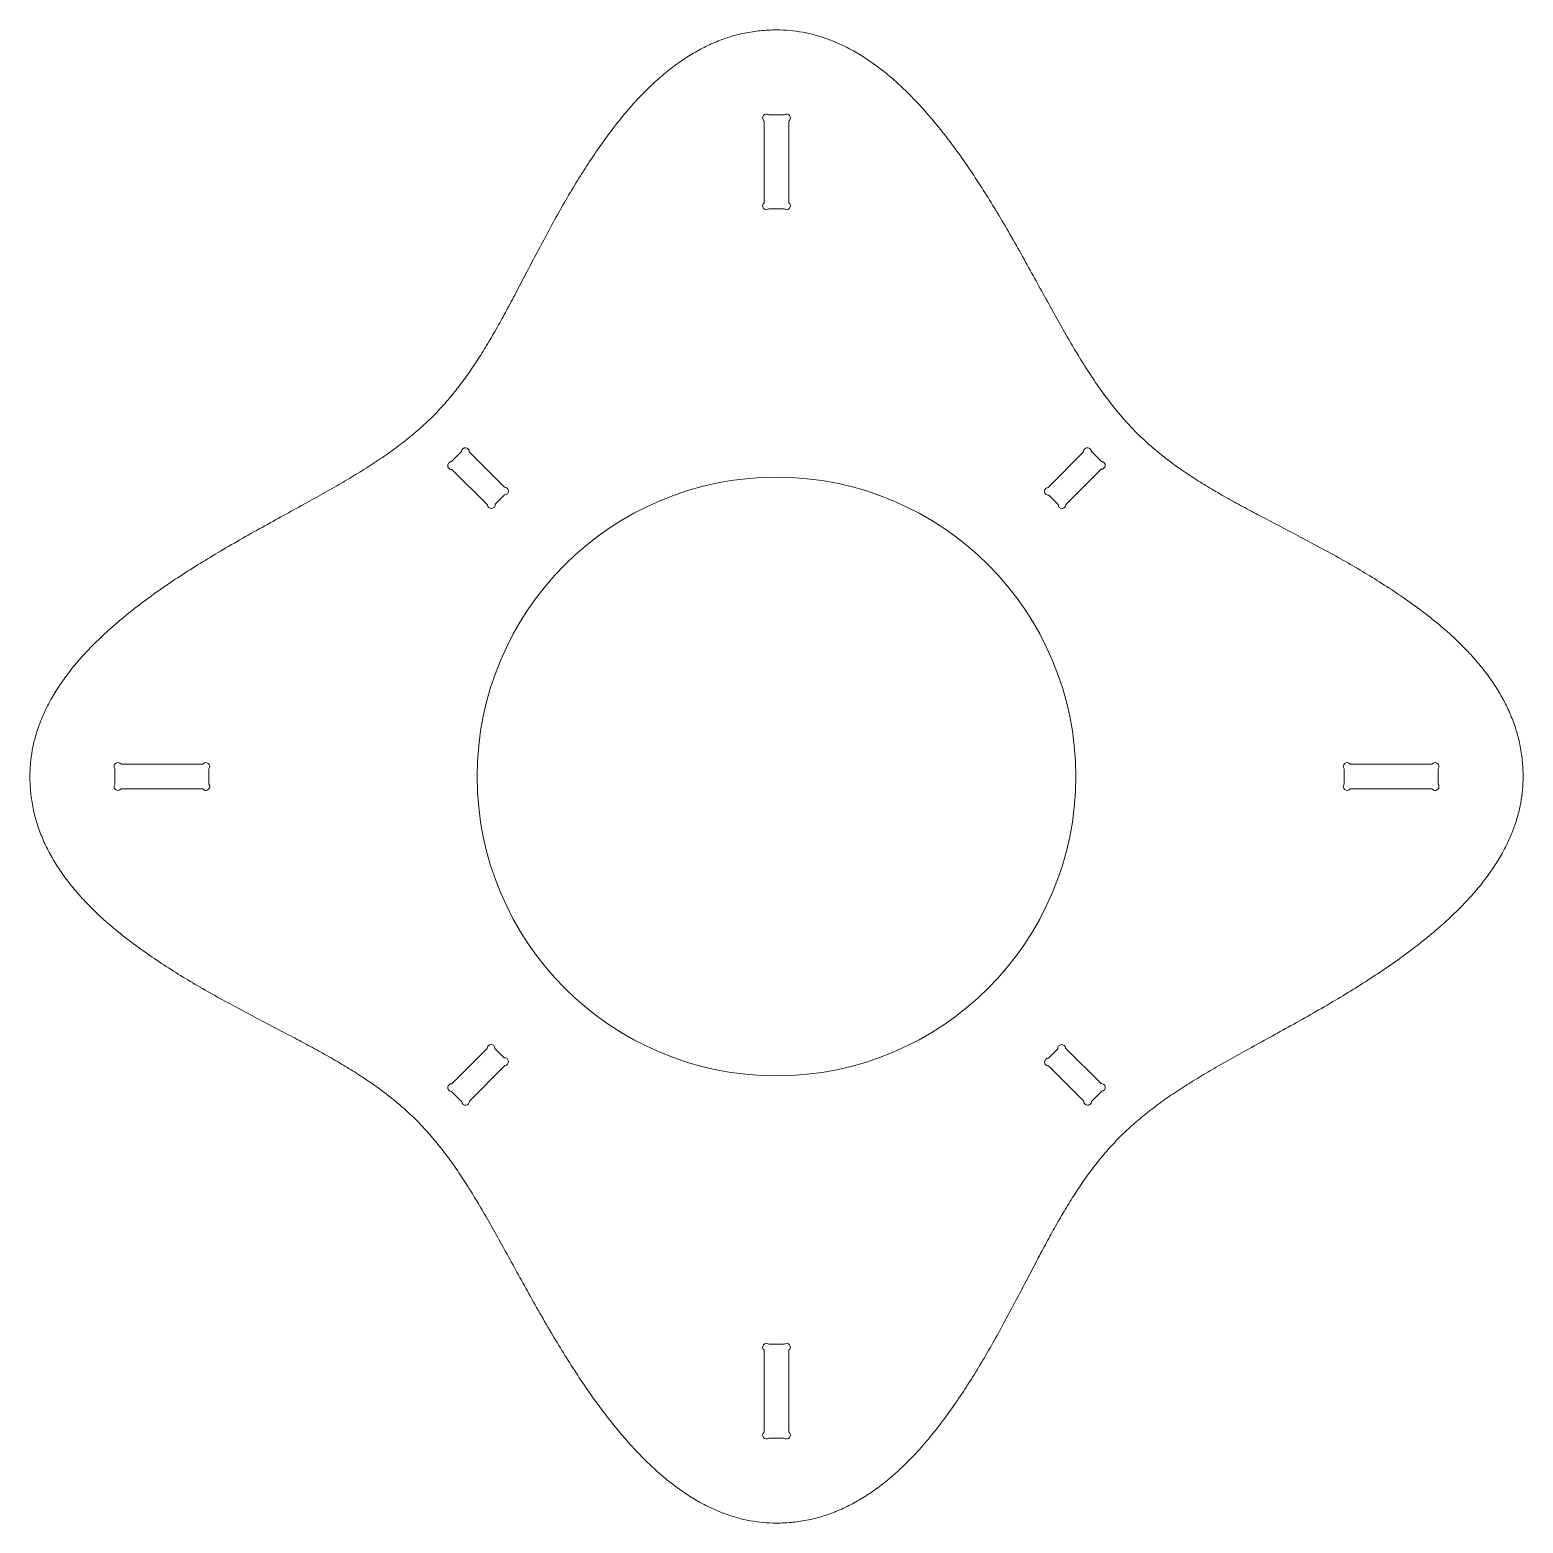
# Model space of a CAD drawing. Header units: millimetres. Extents: x -1072 to 1309, y -2665 to 2883.
# Drawn here: x 160 to 1309, y 1733 to 2883 of the extents above; entities that cross this region are included whole.
import ezdxf

# ---------------------------------------------------------------- set-up
doc = ezdxf.new("R2010")
doc.units = ezdxf.units.MM

msp = doc.modelspace()

# ---------------------------------------------------------------- linework, layer by layer
at = {"color": 7, "linetype": 'Continuous', "lineweight": 15}
for p, q in [((740.463, 2817.468), (728.602, 2817.468)), ((725.033, 2812.645), (725.033, 2749.741)), ((744.033, 2749.741), (744.033, 2812.645)), ((728.602, 2744.918), (740.463, 2744.918)), ((491.968, 2558.217), (484.068, 2550.317)), ((525.078, 2530.773), (497.959, 2557.892)), ((970.994, 2557.779), (943.634, 2530.419)), ((984.867, 2550.448), (976.967, 2558.348)), ((484.636, 2544.344), (511.997, 2516.984)), ((957.423, 2517.338), (984.541, 2544.457)), ((517.966, 2517.585), (525.156, 2524.774)), ((944.234, 2524.45), (951.423, 2517.26)), ((224.948, 2313.814), (224.948, 2301.952)), ((292.675, 2317.383), (229.771, 2317.383)), ((297.498, 2301.952), (297.498, 2313.814)), ((1171.568, 2313.814), (1171.568, 2301.952)), ((1239.294, 2317.383), (1176.391, 2317.383)), ((1244.117, 2301.952), (1244.117, 2313.814)), ((229.771, 2298.383), (292.675, 2298.383)), ((1176.391, 2298.383), (1239.294, 2298.383)), ((511.643, 2098.428), (484.524, 2071.31)), ((524.831, 2091.317), (517.642, 2098.506)), ((951.099, 2098.182), (943.91, 2090.993)), ((984.429, 2071.422), (957.069, 2098.782)), ((498.071, 2057.987), (525.432, 2085.347)), ((943.988, 2084.993), (971.106, 2057.875)), ((484.199, 2065.319), (492.098, 2057.419)), ((977.097, 2057.549), (984.997, 2065.449)), ((725.033, 1866.025), (725.033, 1803.122)), ((740.463, 1870.848), (728.602, 1870.848)), ((744.033, 1803.122), (744.033, 1866.025)), ((728.602, 1798.299), (740.463, 1798.299))]:
    msp.add_line(p, q, dxfattribs=at)
msp.add_circle((734.533, 2307.883), 230.487, dxfattribs=at)
for centre, start, end in [((726.817, 2815.056), 53.498297, 233.498297), ((742.248, 2815.056), 306.501703, 126.501703), ((726.817, 2747.33), 126.501703, 306.501703), ((742.248, 2747.33), 233.498297, 53.498297), ((494.964, 2558.055), 356.889553, 176.889553), ((973.98, 2558.064), 5.434974, 185.434974), ((484.352, 2547.331), 95.434974, 275.434974), ((984.704, 2547.452), 266.889553, 86.889553), ((525.117, 2527.774), 270.743577, 90.743577), ((943.934, 2527.434), 95.741983, 275.741983), ((514.981, 2517.284), 185.741983, 5.741983), ((954.423, 2517.299), 180.743577, 0.743577), ((227.36, 2315.599), 36.501703, 216.501703), ((295.086, 2315.599), 323.498297, 143.498297), ((1173.979, 2315.599), 36.501703, 216.501703), ((1241.706, 2315.599), 323.498297, 143.498297), ((227.36, 2300.168), 143.498297, 323.498297), ((295.086, 2300.168), 216.501703, 36.501703), ((1173.979, 2300.168), 143.498297, 323.498297), ((1241.706, 2300.168), 216.501703, 36.501703), ((514.642, 2098.467), 0.743577, 180.743577), ((954.084, 2098.482), 5.741983, 185.741983), ((525.131, 2088.332), 275.741983, 95.741983), ((943.949, 2087.993), 90.743577, 270.743577), ((484.361, 2068.314), 86.889553, 266.889553), ((984.713, 2068.436), 275.434974, 95.434974), ((495.085, 2057.703), 185.434974, 5.434974), ((974.102, 2057.712), 176.889553, 356.889553), ((726.817, 1868.437), 53.498297, 233.498297), ((742.248, 1868.437), 306.501703, 126.501703), ((726.817, 1800.71), 126.501703, 306.501703), ((742.248, 1800.71), 233.498297, 53.498297)]:
    msp.add_arc(centre, 3, start, end, dxfattribs=at)
for points, knots in [([(159.578, 2307.883), (159.668, 2311.297), (159.846, 2318.073), (161.276, 2328.102), (163.507, 2337.892), (166.573, 2347.446), (170.406, 2356.766), (175.243, 2366.409), (181.185, 2376.323), (188.305, 2386.444), (196.219, 2396.265), (205.74, 2406.772), (217.018, 2417.828), (230.127, 2429.301), (244.006, 2440.321), (258.498, 2450.902), (273.444, 2461.057), (288.686, 2470.801), (304.667, 2480.51), (321.222, 2490.142), (338.15, 2499.669), (354.603, 2508.743), (370.356, 2517.382), (385.202, 2525.608), (399.004, 2533.491), (412.139, 2541.318), (424.625, 2549.19), (436.496, 2557.248), (447.444, 2565.362), (457.595, 2573.676), (466.788, 2582.069), (475.189, 2590.617), (482.96, 2599.386), (490.468, 2608.759), (497.811, 2618.837), (505.086, 2629.726), (512.388, 2641.53), (519.59, 2653.957), (526.759, 2667.002), (533.954, 2680.564), (541.426, 2694.854), (549.204, 2709.706), (557.318, 2724.945), (565.724, 2740.266), (574.443, 2755.498), (583.491, 2770.483), (592.973, 2785.193), (602.918, 2799.469), (613.355, 2813.154), (624.315, 2826.09), (635.024, 2837.276), (645.353, 2846.774), (655.167, 2854.717), (665.371, 2861.847), (675.981, 2868.084), (686.947, 2873.316), (698.273, 2877.491), (709.964, 2880.524), (722.099, 2882.475), (730.352, 2882.716), (734.533, 2882.838)], [0, 0, 0, 0, 0.01209274, 0.02400358, 0.03582553, 0.04763959, 0.05951366, 0.07150259, 0.0858351, 0.10043163, 0.11531837, 0.13050315, 0.15065348, 0.17124605, 0.19220538, 0.21343384, 0.23481727, 0.25622833, 0.27752974, 0.30107802, 0.32409513, 0.34636276, 0.36765946, 0.38776249, 0.40650597, 0.42398127, 0.44194117, 0.45880369, 0.47481112, 0.49021523, 0.50527762, 0.51890037, 0.53266683, 0.54678016, 0.56144028, 0.57684197, 0.59317386, 0.6106179, 0.62773162, 0.64591716, 0.66502046, 0.68487764, 0.70532509, 0.72620144, 0.74679882, 0.76751623, 0.78822446, 0.80880504, 0.82915488, 0.84919041, 0.86885283, 0.88399032, 0.89888579, 0.91356159, 0.92806067, 0.94244921, 0.9565615, 0.97076551, 0.98519426, 1, 1, 1, 1]), ([(734.533, 2882.838), (737.946, 2882.748), (744.723, 2882.57), (754.752, 2881.14), (764.542, 2878.909), (774.095, 2875.843), (783.415, 2872.01), (793.058, 2867.173), (802.972, 2861.231), (813.093, 2854.111), (822.915, 2846.197), (833.422, 2836.675), (844.478, 2825.398), (855.95, 2812.289), (866.97, 2798.41), (877.551, 2783.918), (887.707, 2768.972), (897.45, 2753.73), (907.16, 2737.749), (916.791, 2721.194), (926.318, 2704.266), (935.393, 2687.813), (944.032, 2672.06), (952.257, 2657.214), (960.141, 2643.412), (967.967, 2630.277), (975.839, 2617.791), (983.897, 2605.92), (992.012, 2594.972), (1000.325, 2584.821), (1008.718, 2575.628), (1017.266, 2567.227), (1026.036, 2559.456), (1035.408, 2551.948), (1045.487, 2544.605), (1056.376, 2537.33), (1068.179, 2530.027), (1080.606, 2522.826), (1093.651, 2515.657), (1107.213, 2508.462), (1121.504, 2500.99), (1136.355, 2493.212), (1151.595, 2485.097), (1166.915, 2476.692), (1182.148, 2467.973), (1197.132, 2458.925), (1211.842, 2449.443), (1226.119, 2439.498), (1239.804, 2429.061), (1252.739, 2418.101), (1263.925, 2407.392), (1273.423, 2397.063), (1281.367, 2387.249), (1288.496, 2377.045), (1294.734, 2366.435), (1299.965, 2355.469), (1304.14, 2344.143), (1307.174, 2332.452), (1309.125, 2320.317), (1309.365, 2312.063), (1309.487, 2307.883)], [0, 0, 0, 0, 0.01209275, 0.0240037, 0.03582567, 0.04763961, 0.05951379, 0.07150268, 0.08583511, 0.10043179, 0.11531842, 0.1305031, 0.15065358, 0.17124615, 0.19220548, 0.21343388, 0.2348173, 0.25622835, 0.27752983, 0.30107811, 0.32409514, 0.34636283, 0.36765953, 0.38776256, 0.40650604, 0.42398134, 0.44194116, 0.45880376, 0.4748111, 0.49021521, 0.5052776, 0.51890045, 0.5326668, 0.54678013, 0.56144036, 0.57684205, 0.59317382, 0.61061798, 0.62773157, 0.64591711, 0.66502041, 0.68487765, 0.70532503, 0.72620138, 0.74679876, 0.76751628, 0.78822439, 0.80880498, 0.82915481, 0.84919034, 0.86885286, 0.88399025, 0.89888572, 0.9135616, 0.92806068, 0.94244922, 0.9565615, 0.97076552, 0.98519426, 1, 1, 1, 1]), ([(734.533, 1732.929), (731.119, 1733.019), (724.343, 1733.196), (714.313, 1734.627), (704.523, 1736.857), (694.97, 1739.923), (685.65, 1743.757), (676.007, 1748.593), (666.093, 1754.536), (655.972, 1761.656), (646.151, 1769.57), (635.644, 1779.091), (624.588, 1790.369), (613.115, 1803.477), (602.095, 1817.357), (591.514, 1831.849), (581.358, 1846.795), (571.615, 1862.036), (561.906, 1878.018), (552.274, 1894.572), (542.747, 1911.501), (533.673, 1927.953), (525.034, 1943.707), (516.808, 1958.553), (508.925, 1972.354), (501.098, 1985.49), (493.226, 1997.976), (485.168, 2009.847), (477.053, 2020.795), (468.74, 2030.946), (460.347, 2040.139), (451.799, 2048.54), (443.03, 2056.31), (433.657, 2063.819), (423.578, 2071.162), (412.69, 2078.436), (400.886, 2085.739), (388.459, 2092.94), (375.414, 2100.109), (361.852, 2107.305), (347.562, 2114.777), (332.71, 2122.555), (317.47, 2130.669), (302.15, 2139.075), (286.918, 2147.794), (271.933, 2156.842), (257.223, 2166.324), (242.947, 2176.269), (229.262, 2186.706), (216.326, 2197.665), (205.14, 2208.375), (195.642, 2218.704), (187.699, 2228.518), (180.569, 2238.722), (174.332, 2249.332), (169.1, 2260.298), (164.925, 2271.624), (161.892, 2283.314), (159.94, 2295.449), (159.7, 2303.703), (159.578, 2307.883)], [0, 0, 0, 0, 0.01209274, 0.02400358, 0.03582553, 0.04763959, 0.05951365, 0.07150258, 0.0858351, 0.10043163, 0.11531837, 0.1305031, 0.15065343, 0.17124614, 0.19220533, 0.21343384, 0.23481721, 0.25622833, 0.27752974, 0.30107801, 0.32409505, 0.34636274, 0.36765938, 0.38776247, 0.40650595, 0.42398119, 0.44194114, 0.45880372, 0.47481104, 0.49021514, 0.50527759, 0.51890033, 0.53266679, 0.54678012, 0.56144024, 0.57684193, 0.59317378, 0.61061781, 0.62773153, 0.64591707, 0.66502037, 0.68487761, 0.70532499, 0.72620134, 0.74679866, 0.76751622, 0.78822433, 0.80880487, 0.82915476, 0.84919023, 0.86885276, 0.88399015, 0.89888568, 0.91356151, 0.92806063, 0.94244907, 0.95656138, 0.97076538, 0.98519412, 1, 1, 1, 1]), ([(1309.487, 2307.883), (1309.397, 2304.47), (1309.22, 2297.693), (1307.789, 2287.664), (1305.559, 2277.874), (1302.493, 2268.321), (1298.659, 2259), (1293.822, 2249.358), (1287.88, 2239.444), (1280.76, 2229.323), (1272.846, 2219.501), (1263.325, 2208.994), (1252.047, 2197.938), (1238.939, 2186.466), (1225.059, 2175.446), (1210.567, 2164.865), (1195.621, 2154.709), (1180.38, 2144.966), (1164.398, 2135.256), (1147.843, 2125.625), (1130.915, 2116.098), (1114.463, 2107.023), (1098.709, 2098.384), (1083.863, 2090.159), (1070.061, 2082.275), (1056.926, 2074.448), (1044.44, 2066.577), (1032.569, 2058.519), (1021.621, 2050.404), (1011.47, 2042.091), (1002.277, 2033.697), (993.876, 2025.15), (986.106, 2016.38), (978.597, 2007.008), (971.254, 1996.929), (963.98, 1986.04), (956.677, 1974.237), (949.476, 1961.81), (942.307, 1948.765), (935.111, 1935.203), (927.639, 1920.912), (919.861, 1906.061), (911.747, 1890.821), (903.341, 1875.501), (894.622, 1860.268), (885.574, 1845.283), (876.092, 1830.574), (866.147, 1816.297), (855.71, 1802.612), (844.751, 1789.677), (834.041, 1778.491), (823.712, 1768.993), (813.898, 1761.049), (803.694, 1753.92), (793.084, 1747.682), (782.118, 1742.451), (770.792, 1738.276), (759.101, 1735.242), (746.967, 1733.291), (738.713, 1733.051), (734.533, 1732.929)], [0, 0, 0, 0, 0.01209274, 0.02400372, 0.03582568, 0.04763959, 0.05951376, 0.07150272, 0.08583514, 0.10043168, 0.11531842, 0.13050314, 0.15065352, 0.1712462, 0.19220541, 0.21343392, 0.23481735, 0.25622831, 0.27752972, 0.30107799, 0.32409509, 0.34636272, 0.36765945, 0.38776244, 0.40650592, 0.42398125, 0.44194111, 0.45880378, 0.47481106, 0.49021516, 0.50527755, 0.51890045, 0.53266685, 0.54678018, 0.5614403, 0.57684196, 0.59317373, 0.61061789, 0.62773155, 0.64591708, 0.66502038, 0.68487756, 0.70532494, 0.72620134, 0.74679872, 0.76751626, 0.78822443, 0.80880493, 0.82915476, 0.84919023, 0.86885275, 0.88399019, 0.89888573, 0.9135616, 0.92806056, 0.94244908, 0.95656137, 0.97076537, 0.98519412, 1, 1, 1, 1])]:
    msp.add_open_spline(points, degree=3, knots=knots, dxfattribs=at)

doc.saveas('drawing.dxf')
